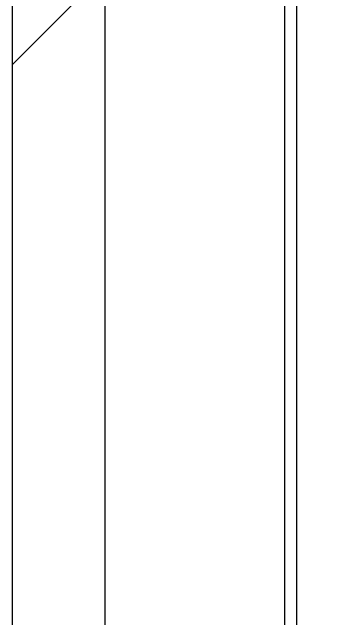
# Model space of a CAD drawing. Header units: millimetres. Extents: x 2502 to 4311, y 2007 to 3121.
# Drawn here: x 2502.1 to 2662.7, y 2238.8 to 2543.9 of the extents above; entities that cross this region are included whole.
import ezdxf

# ---------------------------------------------------------------- set-up
doc = ezdxf.new("R2010")
doc.units = ezdxf.units.MM
doc.header["$LTSCALE"] = 20
doc.header["$MEASUREMENT"] = 0
doc.layers.get('0').update_dxf_attribs({"linetype": 'CONTINUOUS'})
doc.layers.add('A-PEN-08', color=8, linetype='CONTINUOUS')

msp = doc.modelspace()

# ---------------------------------------------------------------- linework, layer by layer
at = {"color": 2, "linetype": 'Continuous'}
msp.add_line((2548.94, 2564.32), (2502.06, 2517.44), dxfattribs=at)
msp.add_lwpolyline([(2502.06, 2007.44), (4311.08, 2007.44), (4311.08, 3121.19), (2502.06, 3121.19)], close=True, dxfattribs=at)
at = {"color": 1, "linetype": 'Continuous'}
msp.add_lwpolyline([(2548.94, 3102.44), (4292.33, 3102.44), (4292.33, 2026.19), (2548.94, 2026.19)], close=True, dxfattribs=at)
at = {"layer": 'A-PEN-08', "linetype": 'Continuous', "ltscale": 0.35}
for p, q in [((2639.28, 2957.75), (2639.28, 2157.75)), ((2639.28, 2957.75), (2639.28, 2157.75)), ((2645.28, 2951.75), (2645.28, 2467.75)), ((2645.28, 2951.75), (2645.28, 2163.75)), ((2645.28, 2951.75), (2645.28, 2467.75)), ((2645.28, 2951.75), (2645.28, 2163.75))]:
    msp.add_line(p, q, dxfattribs=at)

doc.saveas('drawing.dxf')
